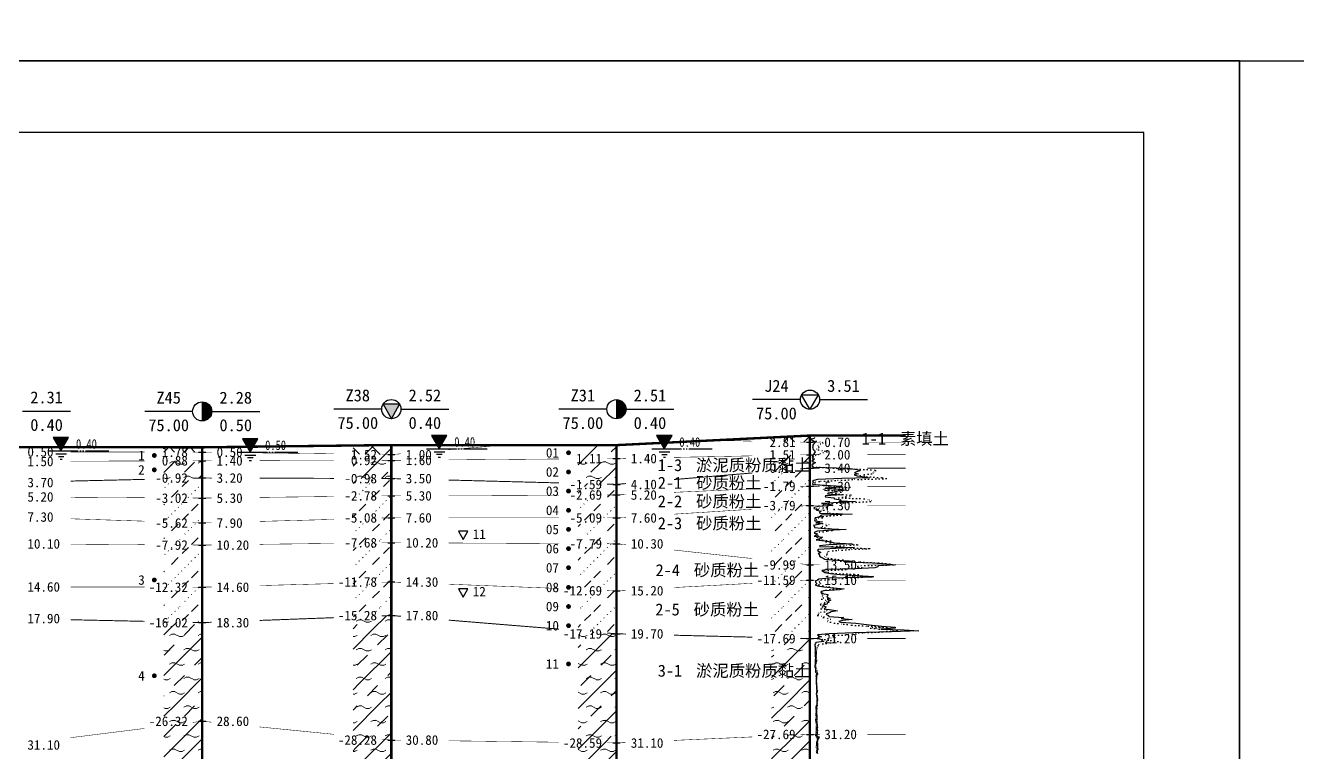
# Model space of a CAD drawing. Extents: x -37 to 3540, y -1485 to 297.
# Drawn here: x 455.7 to 721.3, y -1332.5 to -1180.6 of the extents above; entities that cross this region are included whole.
import ezdxf
from ezdxf.enums import TextEntityAlignment as Align

# ---------------------------------------------------------------- set-up
doc = ezdxf.new("R2010")
doc.units = 0
doc.linetypes.add('DOT', pattern=[6.35, 0, -6.35])
doc.layers.get('0').update_dxf_attribs({"linetype": 'CONTINUOUS'})
for name, color, linetype in [('CURVE', 200, 'CONTINUOUS'), ('FRAME', 7, 'CONTINUOUS'), ('HOLE', 41, 'CONTINUOUS'), ('SAMPLE', 1, 'CONTINUOUS'), ('STRATUM', 241, 'CONTINUOUS')]:
    doc.layers.add(name, color=color, linetype=linetype)
doc.layers.add('HATCH', color=7, linetype='CONTINUOUS', lineweight=13)
doc.styles.add('ST', font='')
doc.styles.get('ST').set_extended_font_data('SimSun')
pattern_1 = [(45, (112.367, -1485), (-2.12132, 2.12132), [10, 0]), (135, (112.367, -1485), (-2.12132, -2.12132), [10, 0])]
pattern_2 = [(45, (112.367, -1485), (-4.24264, 4.24264), [10, 0]), (45, (113.428, -1488.182), (-2.12132, 6.36396), [3, -3]), (26.565, (113.4412, -1485.2536), (5.999823, 5.999812), [0.567, -12.849]), (0, (112.874, -1485.2536), (0, 6), [0.567, -5.433]), (26.565, (110.7857, -1485), (5.999823, 5.999812), [0.567, -12.849]), (0, (111.293, -1484.7464), (0, 6), [0.567, -5.433]), (153.435, (112.8742, -1485.2536), (-5.999818, -5e-06), [1.134, -12.2826]), (26.565, (116.4412, -1482.2536), (5.999823, 5.999812), [0.567, -12.849]), (0, (115.874, -1482.2536), (0, 6), [0.567, -5.433]), (26.565, (113.7857, -1482), (5.999823, 5.999812), [0.567, -12.849]), (0, (114.293, -1481.7464), (0, 6), [0.567, -5.433]), (153.435, (115.8742, -1482.2536), (-5.999818, -5e-06), [1.134, -12.2826])]
pattern_3 = [(45, (112.367, -1485), (-7e-07, 6.999982), [1.97196, -7.927535]), (45, (115.18, -1482.171), (-7e-07, 6.999982), [1.99367, -7.90583]), (45, (117.4345, -1479.918), (-7e-07, 6.999982), [1.81361, -8.08588]), (26.56505, (112.367, -1481.5), (7, 7), [0.0965, -15.55598]), (36.8699, (113.067, -1480.8), (7, 7), [0.19775, -34.80225]), (315, (115.867, -1478.024), (6.999982, 1e-06), [0.03305, -9.86644]), (26.56505, (115.867, -1485), (7, 7), [0.14475, -15.50773]), (26.56505, (116.567, -1484.3), (7, 7), [0.10528, -15.5472]), (90, (116.917, -1483.95), (-7, -5e-07), [0.02877, -6.97123]), (26.56505, (117.267, -1483.6), (7, 7), [0.09101, -31.21394]), (36.8699, (117.967, -1482.9), (7, 7), [0.11069, -34.88931]), (45, (118.667, -1482.2), (-2e-07, 6.999982), [0.10911, -9.79038]), (315, (119.281, -1481.452), (6.999982, 1e-06), [0.03305, -9.86644]), (36.8699, (113.767, -1480.1), (7, 7), [0.10224, -34.89776]), (53.1301, (114.467, -1479.4), (13.9999998, 21), [0.13438, -34.86562]), (53.1301, (115.167, -1478.7), (13.9999998, 21), [0.12625, -34.87375])]
pattern_4 = [(45, (112.367, -1485), (-2.12132, 2.12132), [10, 0]), (26.565, (113.4412, -1485.2536), (5.999823, 5.999812), [0.567, -12.849]), (0, (112.874, -1485.2536), (0, 6), [0.567, -5.433]), (26.565, (110.7857, -1485), (5.999823, 5.999812), [0.567, -12.849]), (0, (111.293, -1484.7464), (0, 6), [0.567, -5.433]), (153.435, (112.8742, -1485.2536), (-5.999818, -5e-06), [1.134, -12.2826]), (26.565, (116.4412, -1482.2536), (5.999823, 5.999812), [0.567, -12.849]), (0, (115.874, -1482.2536), (0, 6), [0.567, -5.433]), (26.565, (113.7857, -1482), (5.999823, 5.999812), [0.567, -12.849]), (0, (114.293, -1481.7464), (0, 6), [0.567, -5.433]), (153.435, (115.8742, -1482.2536), (-5.999818, -5e-06), [1.134, -12.2826])]
pattern_5 = [(45, (112.367, -1485), (-4.24264, 4.24264), [10, 0]), (45, (113.428, -1488.182), (-2.12132, 6.36396), [3, -3])]

# ---------------------------------------------------------------- blocks, each defined once
blk = doc.blocks.new('H_sam_hole')
blk.add_line((0, 2), (0, -2))
at = {"const_width": 2}
blk.add_lwpolyline([(0, -1, 0.414214), (1, 0, 0.414214), (0, 1, 1)], format="xyb", dxfattribs=at)
blk.add_circle((0, 0), 2)
blk = doc.blocks.new('H_spt_hole')
blk.add_hatch(color=256).paths.add_polyline_path([(1.73, 1), (-1.73, 1), (0, -2)])
blk.add_lwpolyline([(0, -2), (1.73, 1), (-1.73, 1)], close=True)
blk.add_circle((0, 0), 2)
blk = doc.blocks.new('H_cpt_hole')
for p, q in [((-1.73, 1), (1.73, 1)), ((0, -2), (-1.73, 1)), ((1.73, 1), (0, -2))]:
    blk.add_line(p, q)
blk.add_circle((0, 0), 2)
blk = doc.blocks.new('SampleSoilUndisturbed')
at = {"const_width": 0.5}
blk.add_lwpolyline([(-0.25, 0, 1), (0.25, 0, 1)], format="xyb", close=True, dxfattribs=at)
blk = doc.blocks.new('TrigonHollow')
blk.add_lwpolyline([(0, -1.15), (1, 0.58), (-1, 0.58)], close=True)
blk = doc.blocks.new('Gwl')
blk.add_lwpolyline([(0, 0, 0, 3.22, 0), (0, 2.79, 3.22, 3.22, 0)], format="xyseb")
blk.add_lwpolyline([(0, 0), (1.61, 2.79), (-1.61, 2.79)], close=True)
for points in [[(-2.63, 0), (3.61, 0)], [(3.93, 0), (4.21, 0)], [(4.53, 0), (4.8, 0)], [(5.09, 0), (9.99, 0)], [(-1.09, -0.61), (1.16, -0.61)], [(-0.54, -1.14), (0.61, -1.14)], [(-0.19, -1.74), (0.26, -1.74)]]:
    blk.add_lwpolyline(points)
at = {"style": 'ST', "width": 0.8}
blk.add_attdef('*GWL', (3.14, 0.45), '', height=2, dxfattribs=at)

msp = doc.modelspace()

# ---------------------------------------------------------------- hatches: boundary and pattern name
at = {"layer": 'HATCH'}
h = msp.add_hatch(dxfattribs=at)
h.set_pattern_fill('STT', color=50, style=0)
h.set_pattern_definition(pattern_1)
h.paths.add_polyline_path([(619.48, -1266.27), (611.48, -1266.67), (611.48, -1267.51), (619.48, -1267.67)])
h.paths.add_polyline_path([(611.8, -1269.25), (618.38, -1269.25), (618.38, -1265.6), (611.8, -1265.6)], flags=9)
h.paths.add_polyline_path([(610.27, -1269.16), (616.97, -1269.16), (616.97, -1266.23), (610.27, -1266.23)], flags=9)
h = msp.add_hatch(dxfattribs=at)
h.set_pattern_fill('STT', color=50, style=0)
h.set_pattern_definition(pattern_1)
h.paths.add_polyline_path([(492.61, -1268.73), (484.61, -1268.72), (484.61, -1269.72), (492.61, -1269.73)])
h.paths.add_polyline_path([(483.4, -1271.22), (490.1, -1271.22), (490.1, -1268.29), (483.4, -1268.29)], flags=9)
h = msp.add_hatch(dxfattribs=at)
h.set_pattern_fill('STT', color=50, style=0)
h.set_pattern_definition(pattern_1)
h.paths.add_polyline_path([(532.09, -1268.25), (524.09, -1268.35), (524.09, -1270.14), (532.09, -1270.25)])
h.paths.add_polyline_path([(522.88, -1271.74), (529.57, -1271.74), (529.57, -1268.82), (522.88, -1268.82)], flags=9)
h = msp.add_hatch(dxfattribs=at)
h.set_pattern_fill('FZNT', color=32, style=0)
h.set_pattern_definition(pattern_5)
h.paths.add_polyline_path([(532.09, -1270.25), (524.09, -1270.14), (524.09, -1271.47), (532.09, -1271.45)])
h.paths.add_polyline_path([(522.88, -1272.94), (529.58, -1272.94), (529.58, -1270.01), (522.88, -1270.01)], flags=9)
h.paths.add_polyline_path([(522.88, -1271.74), (529.57, -1271.74), (529.57, -1268.82), (522.88, -1268.82)], flags=9)
h = msp.add_hatch(dxfattribs=at)
h.set_pattern_fill('FZNT', color=32, style=0)
h.set_pattern_definition(pattern_5)
h.paths.add_polyline_path([(579.08, -1268.27), (571.08, -1268.26), (571.08, -1271.13), (579.08, -1271.07)])
h.paths.add_polyline_path([(569.87, -1272.55), (576.57, -1272.55), (576.57, -1269.64), (569.87, -1269.64)], flags=9)
h = msp.add_hatch(dxfattribs=at)
h.set_pattern_fill('YNFNT', color=251, style=0)
h.set_pattern_definition(pattern_2)
h.paths.add_polyline_path([(619.48, -1270.27), (611.48, -1270.43), (611.48, -1273.74), (619.48, -1273.07)])
h.paths.add_polyline_path([(610.27, -1274.56), (616.97, -1274.56), (616.97, -1271.63), (610.27, -1271.63)], flags=9)
h.paths.add_polyline_path([(610.28, -1271.76), (616.97, -1271.76), (616.97, -1268.84), (610.28, -1268.84)], flags=9)
h = msp.add_hatch(dxfattribs=at)
h.set_pattern_fill('YNFNT', color=251, style=0)
h.set_pattern_definition(pattern_2)
h.paths.add_polyline_path([(492.61, -1271.53), (484.61, -1271.56), (484.61, -1275.32), (492.61, -1275.13)])
h.paths.add_polyline_path([(481.97, -1276.62), (490.1, -1276.62), (490.1, -1273.69), (481.97, -1273.69)], flags=9)
h.paths.add_polyline_path([(483.4, -1273.02), (490.1, -1273.02), (490.1, -1270.09), (483.4, -1270.09)], flags=9)
h = msp.add_hatch(dxfattribs=at)
h.set_pattern_fill('YNFNT', color=251, style=0)
h.set_pattern_definition(pattern_2)
h.paths.add_polyline_path([(532.09, -1271.45), (524.09, -1271.47), (524.09, -1275.23), (532.09, -1275.25)])
h.paths.add_polyline_path([(521.45, -1276.74), (529.58, -1276.74), (529.58, -1273.81), (521.45, -1273.81)], flags=9)
h.paths.add_polyline_path([(522.88, -1272.94), (529.58, -1272.94), (529.58, -1270.01), (522.88, -1270.01)], flags=9)
h = msp.add_hatch(dxfattribs=at)
h.set_pattern_fill('YNFNT', color=251, style=0)
h.set_pattern_definition(pattern_2)
h.paths.add_polyline_path([(579.08, -1271.07), (571.08, -1271.13), (571.08, -1276.26), (579.08, -1276.47)])
h.paths.add_polyline_path([(568.44, -1277.95), (576.57, -1277.95), (576.57, -1275.02), (568.44, -1275.02)], flags=9)
h.paths.add_polyline_path([(569.87, -1272.55), (576.57, -1272.55), (576.57, -1269.64), (569.87, -1269.64)], flags=9)
h = msp.add_hatch(dxfattribs=at)
h.set_pattern_fill('SZFT', color=52, style=0)
h.set_pattern_definition(pattern_3)
h.paths.add_polyline_path([(619.48, -1273.07), (611.48, -1273.74), (611.48, -1277.23), (619.48, -1276.87)])
h.paths.add_polyline_path([(608.84, -1278.36), (616.97, -1278.36), (616.97, -1275.43), (608.84, -1275.43)], flags=9)
h.paths.add_polyline_path([(610.27, -1274.56), (616.97, -1274.56), (616.97, -1271.63), (610.27, -1271.63)], flags=9)
h = msp.add_hatch(dxfattribs=at)
h.set_pattern_fill('SZFT', color=52, style=0)
h.set_pattern_definition(pattern_3)
h.paths.add_polyline_path([(492.61, -1275.13), (484.61, -1275.32), (484.61, -1279.28), (492.61, -1279.33)])
h.paths.add_polyline_path([(481.97, -1280.82), (490.1, -1280.82), (490.1, -1277.89), (481.97, -1277.89)], flags=9)
h.paths.add_polyline_path([(481.97, -1276.62), (490.1, -1276.62), (490.1, -1273.69), (481.97, -1273.69)], flags=9)
h = msp.add_hatch(dxfattribs=at)
h.set_pattern_fill('SZFT', color=52, style=0)
h.set_pattern_definition(pattern_3)
h.paths.add_polyline_path([(532.09, -1275.25), (524.09, -1275.23), (524.09, -1278.95), (532.09, -1278.85)])
h.paths.add_polyline_path([(521.45, -1280.34), (529.58, -1280.34), (529.58, -1277.41), (521.45, -1277.41)], flags=9)
h.paths.add_polyline_path([(521.45, -1276.74), (529.58, -1276.74), (529.58, -1273.81), (521.45, -1273.81)], flags=9)
h = msp.add_hatch(dxfattribs=at)
h.set_pattern_fill('SZFT', color=52, style=0)
h.set_pattern_definition(pattern_3)
h.paths.add_polyline_path([(579.08, -1276.47), (571.08, -1276.26), (571.08, -1278.7), (579.08, -1278.67)])
h.paths.add_polyline_path([(568.44, -1280.15), (576.57, -1280.15), (576.57, -1277.22), (568.44, -1277.22)], flags=9)
h.paths.add_polyline_path([(568.44, -1277.95), (576.57, -1277.95), (576.57, -1275.02), (568.44, -1275.02)], flags=9)
h = msp.add_hatch(dxfattribs=at)
h.set_pattern_fill('SZFT', color=52, style=0)
h.set_pattern_definition(pattern_3)
h.paths.add_polyline_path([(579.08, -1278.67), (571.08, -1278.7), (571.08, -1283.46), (579.08, -1283.47)])
h.paths.add_polyline_path([(568.44, -1284.95), (576.57, -1284.95), (576.57, -1282.02), (568.44, -1282.02)], flags=9)
h.paths.add_polyline_path([(568.44, -1280.15), (576.57, -1280.15), (576.57, -1277.22), (568.44, -1277.22)], flags=9)
h = msp.add_hatch(dxfattribs=at)
h.set_pattern_fill('SZFT', color=52, style=0)
h.set_pattern_definition(pattern_3)
h.paths.add_polyline_path([(619.48, -1276.87), (611.48, -1277.23), (611.48, -1281.38), (619.48, -1280.87)])
h.paths.add_polyline_path([(608.84, -1282.36), (616.97, -1282.36), (616.97, -1279.43), (608.84, -1279.43)], flags=9)
h.paths.add_polyline_path([(608.84, -1278.36), (616.97, -1278.36), (616.97, -1275.43), (608.84, -1275.43)], flags=9)
h = msp.add_hatch(dxfattribs=at)
h.set_pattern_fill('SZFT', color=52, style=0)
h.set_pattern_definition(pattern_3)
h.paths.add_polyline_path([(492.61, -1279.33), (484.61, -1279.28), (484.61, -1284.27), (492.61, -1284.53)])
h.paths.add_polyline_path([(481.97, -1286.02), (490.1, -1286.02), (490.1, -1283.09), (481.97, -1283.09)], flags=9)
h.paths.add_polyline_path([(481.97, -1280.82), (490.1, -1280.82), (490.1, -1277.89), (481.97, -1277.89)], flags=9)
h = msp.add_hatch(dxfattribs=at)
h.set_pattern_fill('SZFT', color=52, style=0)
h.set_pattern_definition(pattern_3)
h.paths.add_polyline_path([(532.09, -1278.85), (524.09, -1278.95), (524.09, -1283.67), (532.09, -1283.45)])
h.paths.add_polyline_path([(521.45, -1284.94), (529.58, -1284.94), (529.58, -1282.01), (521.45, -1282.01)], flags=9)
h.paths.add_polyline_path([(521.45, -1280.34), (529.58, -1280.34), (529.58, -1277.41), (521.45, -1277.41)], flags=9)
h = msp.add_hatch(dxfattribs=at)
h.set_pattern_fill('SZFT', color=52, style=0)
h.set_pattern_definition(pattern_3)
h.paths.add_polyline_path([(619.48, -1280.87), (611.48, -1281.38), (611.48, -1292.4), (619.48, -1293.27)])
h.paths.add_polyline_path([(608.84, -1294.76), (616.97, -1294.76), (616.97, -1291.83), (608.84, -1291.83)], flags=9)
h.paths.add_polyline_path([(608.84, -1282.36), (616.97, -1282.36), (616.97, -1279.43), (608.84, -1279.43)], flags=9)
h = msp.add_hatch(dxfattribs=at)
h.set_pattern_fill('SZFT', color=52, style=0)
h.set_pattern_definition(pattern_3)
h.paths.add_polyline_path([(532.09, -1283.45), (524.09, -1283.67), (524.09, -1288.75), (532.09, -1288.65)])
h.paths.add_polyline_path([(521.45, -1290.14), (529.58, -1290.14), (529.58, -1287.21), (521.45, -1287.21)], flags=9)
h.paths.add_polyline_path([(521.45, -1284.94), (529.58, -1284.94), (529.58, -1282.01), (521.45, -1282.01)], flags=9)
h = msp.add_hatch(dxfattribs=at)
h.set_pattern_fill('SZFT', color=52, style=0)
h.set_pattern_definition(pattern_3)
h.paths.add_polyline_path([(579.08, -1283.47), (578.33, -1283.47), (571.08, -1283.46), (571.08, -1288.83), (579.08, -1288.87)])
h.paths.add_polyline_path([(568.44, -1290.35), (576.57, -1290.35), (576.57, -1287.42), (568.44, -1287.42)], flags=9)
h.paths.add_polyline_path([(568.44, -1284.95), (576.57, -1284.95), (576.57, -1282.02), (568.44, -1282.02)], flags=9)
h = msp.add_hatch(dxfattribs=at)
h.set_pattern_fill('SZFT', color=52, style=0)
h.set_pattern_definition(pattern_3)
h.paths.add_polyline_path([(492.61, -1284.53), (484.61, -1284.27), (484.61, -1289.08), (492.61, -1289.13)])
h.paths.add_polyline_path([(481.97, -1290.62), (490.1, -1290.62), (490.1, -1287.69), (481.97, -1287.69)], flags=9)
h.paths.add_polyline_path([(481.97, -1286.02), (490.1, -1286.02), (490.1, -1283.09), (481.97, -1283.09)], flags=9)
h = msp.add_hatch(dxfattribs=at)
h.set_pattern_fill('SZFT', color=52, style=0)
h.set_pattern_definition(pattern_3)
h.paths.add_polyline_path([(492.61, -1289.13), (484.61, -1289.08), (484.61, -1297.92), (492.61, -1297.93)])
h.paths.add_polyline_path([(480.54, -1299.42), (490.1, -1299.42), (490.1, -1296.49), (480.54, -1296.49)], flags=9)
h.paths.add_polyline_path([(481.97, -1290.62), (490.1, -1290.62), (490.1, -1287.69), (481.97, -1287.69)], flags=9)
h = msp.add_hatch(dxfattribs=at)
h.set_pattern_fill('SZFT', color=52, style=0)
h.set_pattern_definition(pattern_3)
h.paths.add_polyline_path([(532.09, -1288.65), (524.09, -1288.75), (524.09, -1297.07), (532.09, -1296.85)])
h.paths.add_polyline_path([(520.02, -1298.34), (529.58, -1298.34), (529.58, -1295.41), (520.02, -1295.41)], flags=9)
h.paths.add_polyline_path([(521.45, -1290.14), (529.58, -1290.14), (529.58, -1287.21), (521.45, -1287.21)], flags=9)
h = msp.add_hatch(dxfattribs=at)
h.set_pattern_fill('SZFT', color=52, style=0)
h.set_pattern_definition(pattern_3)
h.paths.add_polyline_path([(579.08, -1288.87), (571.08, -1288.83), (571.08, -1298.36), (579.08, -1298.67)])
h.paths.add_polyline_path([(567.01, -1300.15), (576.57, -1300.15), (576.57, -1297.22), (567.01, -1297.22)], flags=9)
h.paths.add_polyline_path([(568.44, -1290.35), (576.57, -1290.35), (576.57, -1287.42), (568.44, -1287.42)], flags=9)
h = msp.add_hatch(dxfattribs=at)
h.set_pattern_fill('SZFT', color=52, style=0)
h.set_pattern_definition(pattern_3)
h.paths.add_polyline_path([(619.48, -1293.27), (611.48, -1292.4), (611.48, -1296.9), (619.48, -1296.47)])
h.paths.add_polyline_path([(607.41, -1297.96), (616.97, -1297.96), (616.97, -1295.03), (607.41, -1295.03)], flags=9)
h.paths.add_polyline_path([(608.84, -1294.76), (616.97, -1294.76), (616.97, -1291.83), (608.84, -1291.83)], flags=9)
h = msp.add_hatch(dxfattribs=at)
h.set_pattern_fill('SZFT', color=52, style=0)
h.set_pattern_definition(pattern_3)
h.paths.add_polyline_path([(532.09, -1296.85), (524.09, -1297.07), (524.09, -1304.15), (532.09, -1303.85)])
h.paths.add_polyline_path([(520.02, -1305.34), (529.58, -1305.34), (529.58, -1302.41), (520.02, -1302.41)], flags=9)
h.paths.add_polyline_path([(520.02, -1298.34), (529.58, -1298.34), (529.58, -1295.41), (520.02, -1295.41)], flags=9)
h = msp.add_hatch(dxfattribs=at)
h.set_pattern_fill('SZFT', color=52, style=0)
h.set_pattern_definition(pattern_3)
h.paths.add_polyline_path([(619.48, -1296.47), (611.48, -1296.9), (611.48, -1308.47), (619.48, -1308.67)])
h.paths.add_polyline_path([(607.41, -1310.16), (616.97, -1310.16), (616.97, -1307.23), (607.41, -1307.23)], flags=9)
h.paths.add_polyline_path([(607.41, -1297.96), (616.97, -1297.96), (616.97, -1295.03), (607.41, -1295.03)], flags=9)
h = msp.add_hatch(dxfattribs=at)
h.set_pattern_fill('SZFT', color=52, style=0)
h.set_pattern_definition(pattern_3)
h.paths.add_polyline_path([(492.61, -1297.93), (484.61, -1297.92), (484.61, -1305.16), (492.61, -1305.33)])
h.paths.add_polyline_path([(480.54, -1306.82), (490.1, -1306.82), (490.1, -1303.89), (480.54, -1303.89)], flags=9)
h.paths.add_polyline_path([(480.54, -1299.42), (490.1, -1299.42), (490.1, -1296.49), (480.54, -1296.49)], flags=9)
h = msp.add_hatch(dxfattribs=at)
h.set_pattern_fill('SZFT', color=52, style=0)
h.set_pattern_definition(pattern_3)
h.paths.add_polyline_path([(579.08, -1298.67), (571.08, -1298.36), (571.08, -1307.02), (579.08, -1307.67)])
h.paths.add_polyline_path([(567.01, -1309.15), (576.57, -1309.15), (576.57, -1306.22), (567.01, -1306.22)], flags=9)
h.paths.add_polyline_path([(567.01, -1300.15), (576.57, -1300.15), (576.57, -1297.22), (567.01, -1297.22)], flags=9)
h = msp.add_hatch(dxfattribs=at)
h.set_pattern_fill('YNFNT', color=251, style=0)
h.set_pattern_definition(pattern_2)
h.paths.add_polyline_path([(492.61, -1305.33), (484.61, -1305.16), (484.61, -1326.93), (492.61, -1325.93)])
h.paths.add_polyline_path([(480.54, -1327.42), (490.1, -1327.42), (490.1, -1324.49), (480.54, -1324.49)], flags=9)
h.paths.add_polyline_path([(480.54, -1306.82), (490.1, -1306.82), (490.1, -1303.89), (480.54, -1303.89)], flags=9)
h = msp.add_hatch(dxfattribs=at)
h.set_pattern_fill('YNFNT', color=251, style=0)
h.set_pattern_definition(pattern_2)
h.paths.add_polyline_path([(532.09, -1303.85), (524.09, -1304.15), (524.09, -1329.06), (532.09, -1329.85)])
h.paths.add_polyline_path([(520.02, -1331.34), (529.58, -1331.34), (529.58, -1328.41), (520.02, -1328.41)], flags=9)
h.paths.add_polyline_path([(520.02, -1305.34), (529.58, -1305.34), (529.58, -1302.41), (520.02, -1302.41)], flags=9)
h = msp.add_hatch(dxfattribs=at)
h.set_pattern_fill('YNFNT', color=251, style=0)
h.set_pattern_definition(pattern_2)
h.paths.add_polyline_path([(579.08, -1307.67), (571.08, -1307.02), (571.08, -1330.36), (579.08, -1330.47)])
h.paths.add_polyline_path([(567.01, -1331.95), (576.57, -1331.95), (576.57, -1329.02), (567.01, -1329.02)], flags=9)
h.paths.add_polyline_path([(567.01, -1309.15), (576.57, -1309.15), (576.57, -1306.22), (567.01, -1306.22)], flags=9)
h = msp.add_hatch(dxfattribs=at)
h.set_pattern_fill('YNFNT', color=251, style=0)
h.set_pattern_definition(pattern_2)
h.paths.add_polyline_path([(619.48, -1308.67), (611.48, -1308.47), (611.48, -1329.03), (619.48, -1328.67)])
h.paths.add_polyline_path([(607.41, -1330.16), (616.97, -1330.16), (616.97, -1327.23), (607.41, -1327.23)], flags=9)
h.paths.add_polyline_path([(607.41, -1310.16), (616.97, -1310.16), (616.97, -1307.23), (607.41, -1307.23)], flags=9)
h = msp.add_hatch(dxfattribs=at)
h.set_pattern_fill('YNNT', color=251, style=0)
h.set_pattern_definition(pattern_4)
h.paths.add_polyline_path([(492.61, -1325.93), (484.61, -1326.93), (484.61, -1343.43), (492.61, -1343.73)])
h.paths.add_polyline_path([(480.54, -1345.22), (490.1, -1345.22), (490.1, -1342.29), (480.54, -1342.29)], flags=9)
h.paths.add_polyline_path([(480.54, -1327.42), (490.1, -1327.42), (490.1, -1324.49), (480.54, -1324.49)], flags=9)
h = msp.add_hatch(dxfattribs=at)
h.set_pattern_fill('YNNT', color=251, style=0)
h.set_pattern_definition(pattern_4)
h.paths.add_polyline_path([(619.48, -1328.67), (611.48, -1329.03), (611.48, -1341.15), (619.48, -1341.07)])
h.paths.add_polyline_path([(607.41, -1342.56), (616.97, -1342.56), (616.97, -1339.63), (607.41, -1339.63)], flags=9)
h.paths.add_polyline_path([(607.41, -1330.16), (616.97, -1330.16), (616.97, -1327.23), (607.41, -1327.23)], flags=9)
h = msp.add_hatch(dxfattribs=at)
h.set_pattern_fill('YNNT', color=251, style=0)
h.set_pattern_definition(pattern_4)
h.paths.add_polyline_path([(532.09, -1329.85), (524.09, -1329.06), (524.09, -1343.67), (532.09, -1343.65)])
h.paths.add_polyline_path([(520.02, -1345.14), (529.58, -1345.14), (529.58, -1342.21), (520.02, -1342.21)], flags=9)
h.paths.add_polyline_path([(520.02, -1331.34), (529.58, -1331.34), (529.58, -1328.41), (520.02, -1328.41)], flags=9)
h = msp.add_hatch(dxfattribs=at)
h.set_pattern_fill('YNNT', color=251, style=0)
h.set_pattern_definition(pattern_4)
h.paths.add_polyline_path([(579.08, -1330.47), (571.08, -1330.36), (571.08, -1341.84), (579.08, -1341.47)])
h.paths.add_polyline_path([(567.01, -1342.95), (576.57, -1342.95), (576.57, -1340.02), (567.01, -1340.02)], flags=9)
h.paths.add_polyline_path([(567.01, -1331.95), (576.57, -1331.95), (576.57, -1329.02), (567.01, -1329.02)], flags=9)

# ---------------------------------------------------------------- linework, layer by layer
at = {"layer": 'CURVE', "color": 100, "linetype": 'DOT', "ltscale": 0.1}
msp.add_lwpolyline([(619.48, -1266.67), (619.85, -1266.87), (619.71, -1267.07), (620.06, -1267.27), (620.8, -1267.47), (622.04, -1267.67), (622.22, -1267.87), (621.74, -1268.07), (621.13, -1268.27), (621.23, -1268.47), (621.37, -1268.67), (621.28, -1268.87), (620.83, -1269.07), (621.27, -1269.27), (622.46, -1269.47), (623.03, -1269.67), (622.25, -1269.87), (621.66, -1270.07), (621.26, -1270.27), (620.68, -1270.47), (620.31, -1270.67), (620.15, -1270.87), (620.37, -1271.07), (620.38, -1271.27), (620.13, -1271.47), (620.12, -1271.67), (620.34, -1271.87), (620.25, -1272.07), (620.22, -1272.27), (619.94, -1272.47), (620.04, -1272.67), (621.45, -1272.87), (624.38, -1273.07), (629.24, -1273.27), (633.14, -1273.47), (633.24, -1273.67), (632.82, -1273.87), (632.71, -1274.07), (632.34, -1274.27), (630.77, -1274.47), (629.99, -1274.67), (631.36, -1274.87), (634.62, -1275.07), (635.41, -1275.27), (628.28, -1275.47), (624.73, -1275.67), (621.43, -1275.87), (620.43, -1276.07), (620.48, -1276.27), (620.6, -1276.47), (622.39, -1276.67), (625.39, -1276.87), (627.83, -1277.07), (624.74, -1277.27), (622.21, -1277.47), (622.68, -1277.67), (626.26, -1277.87), (625.91, -1278.07), (624.86, -1278.27), (624.14, -1278.47), (628.18, -1278.67), (627.8, -1278.87), (626.98, -1279.07), (625.51, -1279.27), (630.83, -1279.47), (631.91, -1279.67), (632.43, -1279.87), (632.05, -1280.07), (627.29, -1280.27), (624.15, -1280.47), (622.29, -1280.67), (622.26, -1280.87), (623.09, -1281.07), (622.96, -1281.27), (620.83, -1281.47), (621.21, -1281.67), (622.41, -1281.87), (623.31, -1282.07), (623.14, -1282.27), (623.62, -1282.47), (626.3, -1282.67), (625.92, -1282.87), (622.98, -1283.07), (621.27, -1283.27), (622.01, -1283.47), (620.83, -1283.67), (620.76, -1283.87), (620.85, -1284.07), (621.01, -1284.27), (621.3, -1284.47), (622.07, -1284.67), (623.51, -1284.87), (622.91, -1285.07), (622.11, -1285.27), (621.88, -1285.47), (623.39, -1285.67), (624.6, -1285.87), (624.07, -1286.07), (622.97, -1286.27), (621.49, -1286.47), (620.95, -1286.67), (620.92, -1286.87), (621.16, -1287.07), (621.23, -1287.27), (620.97, -1287.47), (621.79, -1287.67), (621.98, -1287.87), (621.47, -1288.07), (623.75, -1288.27), (622.86, -1288.47), (623.74, -1288.67), (627.64, -1288.87), (629.39, -1289.07), (626.53, -1289.27), (624.13, -1289.47), (625.72, -1289.67), (631.94, -1289.87), (627.7, -1290.07), (624.96, -1290.27), (623.23, -1290.47), (623.22, -1290.67), (622.98, -1290.87), (623.01, -1291.07), (622.98, -1291.27), (622.54, -1291.47), (622.79, -1291.67), (623.27, -1291.87), (624.73, -1292.07), (626.46, -1292.27), (625.91, -1292.47), (629.97, -1292.67), (633.81, -1292.87), (636.27, -1293.07), (636.84, -1293.27), (629.51, -1293.47), (629.45, -1293.67), (630.42, -1293.87), (626.9, -1294.07), (626.93, -1294.27), (622.44, -1294.47), (622.76, -1294.67), (623.28, -1294.87), (624.23, -1295.07), (629.57, -1295.27), (627.91, -1295.47), (631.17, -1295.67), (630.3, -1295.87), (627.04, -1296.07), (624.89, -1296.27), (621.77, -1296.47), (621.42, -1296.67), (621.43, -1296.87), (621.73, -1297.07), (621.62, -1297.27), (621.35, -1297.47), (622.18, -1297.67), (623.48, -1297.87), (624.4, -1298.07), (625.09, -1298.27), (622.87, -1298.47), (622.4, -1298.67), (621.96, -1298.87), (621.95, -1299.07), (622.28, -1299.27), (621.97, -1299.47), (622.1, -1299.67), (622.04, -1299.87), (622.24, -1300.07), (622.37, -1300.27), (621.93, -1300.47), (622.72, -1300.67), (623, -1300.87), (622.57, -1301.07), (622.53, -1301.27), (621.63, -1301.47), (621.7, -1301.67), (622.06, -1301.87), (622.09, -1302.07), (622.04, -1302.27), (621.81, -1302.47), (623.07, -1302.67), (623.01, -1302.87), (622.52, -1303.07), (621.38, -1303.27), (621.17, -1303.47), (621.19, -1303.67), (621.16, -1303.87), (622.37, -1304.07), (622.34, -1304.27), (623.2, -1304.47), (623.81, -1304.67), (623.23, -1304.87), (623.11, -1305.07), (623.78, -1305.27), (624.57, -1305.47), (626.53, -1305.67), (628.23, -1305.87), (631.63, -1306.07), (635.52, -1306.27), (632.19, -1306.47), (634.03, -1306.67), (636.71, -1306.87), (637.7, -1307.07), (634.58, -1307.27), (630.46, -1307.47), (629.09, -1307.67), (626.91, -1307.87), (624.29, -1308.07), (624.29, -1308.27), (624.66, -1308.47), (623.24, -1308.67), (622.58, -1308.87), (623.86, -1309.07), (625.33, -1309.27), (624.48, -1309.47), (622.87, -1309.67), (621.31, -1309.87), (621.15, -1310.07), (621.17, -1310.27), (621.02, -1310.47), (620.93, -1310.67), (620.86, -1310.87), (620.77, -1311.07), (620.8, -1311.27), (620.79, -1311.47), (620.79, -1311.67), (620.78, -1311.87), (620.73, -1312.07), (620.75, -1312.27), (620.79, -1312.47), (620.81, -1312.67), (620.94, -1312.87), (620.79, -1313.07), (620.84, -1313.27), (620.8, -1313.47), (620.73, -1313.67), (620.69, -1313.87), (620.67, -1314.07), (620.67, -1314.27), (620.67, -1314.47), (620.67, -1314.67), (620.68, -1314.87), (620.72, -1315.07), (620.9, -1315.27), (620.95, -1315.47), (620.97, -1315.67), (621.1, -1315.87), (621.06, -1316.07), (620.94, -1316.27), (620.88, -1316.47), (620.85, -1316.67), (620.87, -1316.87), (620.89, -1317.07), (620.87, -1317.27), (620.79, -1317.47), (620.8, -1317.67), (620.75, -1317.87), (620.77, -1318.07), (620.78, -1318.27), (620.87, -1318.47), (620.89, -1318.67), (620.89, -1318.87), (620.89, -1319.07), (620.95, -1319.27), (621.04, -1319.47), (620.99, -1319.67), (620.93, -1319.87), (620.91, -1320.07), (620.88, -1320.27), (621.03, -1320.47), (620.97, -1320.67), (621, -1320.87), (620.92, -1321.07), (620.96, -1321.27), (621.06, -1321.47), (620.99, -1321.67), (620.97, -1321.87), (620.98, -1322.07), (620.92, -1322.27), (620.85, -1322.47), (620.77, -1322.67), (620.73, -1322.87), (620.73, -1323.07), (620.71, -1323.27), (620.72, -1323.47), (620.73, -1323.67), (620.69, -1323.87), (620.68, -1324.07), (620.69, -1324.27), (620.73, -1324.47), (620.73, -1324.67), (620.75, -1324.87), (620.73, -1325.07), (620.71, -1325.27), (620.66, -1325.47), (620.65, -1325.67), (620.68, -1325.87), (620.7, -1326.07), (620.7, -1326.27), (620.85, -1326.47), (620.81, -1326.67), (620.77, -1326.87), (620.78, -1327.07), (620.75, -1327.27), (620.79, -1327.47), (620.78, -1327.67), (620.73, -1327.87), (620.76, -1328.07), (620.71, -1328.27), (620.69, -1328.47), (620.69, -1328.67), (620.64, -1328.87), (620.71, -1329.07), (620.84, -1329.27), (621.27, -1329.47), (621.26, -1329.67), (621, -1329.87), (620.87, -1330.07), (620.87, -1330.27), (620.88, -1330.47), (620.85, -1330.67), (620.87, -1330.87), (620.81, -1331.07), (620.72, -1331.27), (620.86, -1331.47), (620.86, -1331.67), (620.89, -1331.87), (620.88, -1332.07), (620.8, -1332.27), (620.85, -1332.47), (620.79, -1332.67)], dxfattribs=at)
at = {"layer": 'CURVE', "color": 30, "linetype": 'Continuous'}
msp.add_lwpolyline([(620.48, -1266.67), (620.26, -1266.87), (619.66, -1267.07), (620.07, -1267.27), (620.26, -1267.47), (620.65, -1267.67), (620.42, -1267.87), (620.23, -1268.07), (620.07, -1268.27), (620.1, -1268.47), (620.09, -1268.67), (620.02, -1268.87), (620.05, -1269.07), (620.22, -1269.27), (620.44, -1269.47), (620.58, -1269.67), (620.4, -1269.87), (620.3, -1270.07), (620.19, -1270.27), (620.07, -1270.47), (619.99, -1270.67), (619.94, -1270.87), (620.05, -1271.07), (620.12, -1271.27), (619.93, -1271.47), (619.88, -1271.67), (620.67, -1271.87), (620.53, -1272.07), (619.94, -1272.27), (619.9, -1272.47), (619.93, -1272.67), (620.25, -1272.87), (627.4, -1273.07), (628.86, -1273.27), (630.01, -1273.47), (629.92, -1273.67), (629.23, -1273.87), (628.76, -1274.07), (629.64, -1274.27), (628.73, -1274.47), (629.34, -1274.67), (630.91, -1274.87), (631.88, -1275.07), (626.15, -1275.27), (621.08, -1275.47), (620.31, -1275.67), (620.02, -1275.87), (620.22, -1276.07), (620.02, -1276.27), (620.07, -1276.47), (623.77, -1276.67), (626.13, -1276.87), (626.11, -1277.07), (622.67, -1277.27), (625.44, -1277.47), (627.1, -1277.67), (625.25, -1277.87), (624.56, -1278.07), (623.26, -1278.27), (623.17, -1278.47), (626.12, -1278.67), (622.76, -1278.87), (622.65, -1279.07), (624.49, -1279.27), (624.63, -1279.47), (625.99, -1279.67), (625.62, -1279.87), (628.98, -1280.07), (625.6, -1280.27), (621.92, -1280.47), (623.78, -1280.67), (624.25, -1280.87), (621.26, -1281.07), (620.39, -1281.27), (620.31, -1281.47), (620.82, -1281.67), (620.85, -1281.87), (621.84, -1282.07), (621.49, -1282.27), (621.55, -1282.47), (628.27, -1282.67), (621.94, -1282.87), (621.59, -1283.07), (622, -1283.27), (620.57, -1283.47), (620.49, -1283.67), (620.44, -1283.87), (620.51, -1284.07), (622.07, -1284.27), (620.73, -1284.47), (621.93, -1284.67), (621.19, -1284.87), (620.23, -1285.07), (620.42, -1285.27), (620.44, -1285.47), (622.5, -1285.67), (627.04, -1285.87), (623.22, -1286.07), (621.08, -1286.27), (620.5, -1286.47), (620.34, -1286.67), (620.91, -1286.87), (620.93, -1287.07), (620.33, -1287.27), (622.11, -1287.47), (621.6, -1287.67), (621.46, -1287.87), (620.77, -1288.07), (622.61, -1288.27), (623.87, -1288.47), (624.48, -1288.67), (628.24, -1288.87), (623.47, -1289.07), (621.45, -1289.27), (621.53, -1289.47), (628.79, -1289.67), (624.86, -1289.87), (621.17, -1290.07), (621.03, -1290.27), (621.42, -1290.47), (621.78, -1290.67), (621.21, -1290.87), (621.36, -1291.07), (621.46, -1291.27), (621.47, -1291.47), (621.84, -1291.67), (622.27, -1291.87), (622.58, -1292.07), (625.25, -1292.27), (628.29, -1292.47), (626.6, -1292.67), (632.54, -1292.87), (635.47, -1293.07), (637.33, -1293.27), (633.67, -1293.47), (633.64, -1293.67), (633.03, -1293.87), (628.97, -1294.07), (623.26, -1294.27), (621.94, -1294.47), (622.34, -1294.67), (622.61, -1294.87), (623.74, -1295.07), (625.8, -1295.27), (629.41, -1295.47), (632.76, -1295.67), (632.46, -1295.87), (623.53, -1296.07), (621.31, -1296.27), (621.04, -1296.47), (620.63, -1296.67), (620.67, -1296.87), (620.83, -1297.07), (620.84, -1297.27), (620.6, -1297.47), (621.04, -1297.67), (622.37, -1297.87), (624.37, -1298.07), (626.64, -1298.27), (625.67, -1298.47), (622.42, -1298.67), (621.8, -1298.87), (621.74, -1299.07), (622.08, -1299.27), (623.21, -1299.47), (623.18, -1299.67), (623, -1299.87), (623.15, -1300.07), (623.68, -1300.27), (623.06, -1300.47), (623.86, -1300.67), (623.22, -1300.87), (623.51, -1301.07), (622.97, -1301.27), (623.09, -1301.47), (622.14, -1301.67), (622.54, -1301.87), (622.85, -1302.07), (622.66, -1302.27), (622.45, -1302.47), (623.95, -1302.67), (625.26, -1302.87), (623.94, -1303.07), (623.57, -1303.27), (622.89, -1303.47), (622.96, -1303.67), (623.32, -1303.87), (623.45, -1304.07), (626.51, -1304.27), (625.98, -1304.47), (628.3, -1304.67), (626.31, -1304.87), (625.53, -1305.07), (625.95, -1305.27), (629.07, -1305.47), (630.74, -1305.67), (632.47, -1305.87), (634.5, -1306.07), (637.28, -1306.27), (637.29, -1306.47), (634.38, -1306.67), (639.18, -1306.87), (642.21, -1307.07), (636.52, -1307.27), (628.63, -1307.47), (623.51, -1307.67), (621.08, -1307.87), (621.32, -1308.07), (621.89, -1308.27), (621.19, -1308.47), (621.01, -1308.67), (622.16, -1308.87), (621.9, -1309.07), (622.37, -1309.27), (620.74, -1309.47), (620.65, -1309.67), (620.53, -1309.87), (620.52, -1310.07), (620.5, -1310.27), (620.66, -1310.47), (620.6, -1310.67), (620.6, -1310.87), (620.58, -1311.07), (620.56, -1311.27), (620.52, -1311.47), (620.54, -1311.67), (620.6, -1311.87), (620.57, -1312.07), (620.51, -1312.27), (620.63, -1312.47), (620.62, -1312.67), (620.64, -1312.87), (620.6, -1313.07), (620.6, -1313.27), (620.58, -1313.47), (620.57, -1313.67), (620.59, -1313.87), (620.55, -1314.07), (620.51, -1314.27), (620.53, -1314.47), (620.51, -1314.67), (620.62, -1314.87), (620.63, -1315.07), (620.63, -1315.27), (620.63, -1315.47), (620.64, -1315.67), (620.83, -1315.87), (621.1, -1316.07), (620.79, -1316.27), (620.73, -1316.47), (620.76, -1316.67), (620.86, -1316.87), (620.79, -1317.07), (620.79, -1317.27), (620.78, -1317.47), (620.81, -1317.67), (620.82, -1317.87), (620.82, -1318.07), (620.82, -1318.27), (620.82, -1318.47), (620.86, -1318.67), (620.87, -1318.87), (620.86, -1319.07), (620.92, -1319.27), (620.85, -1319.47), (620.9, -1319.67), (620.86, -1319.87), (620.83, -1320.07), (620.8, -1320.27), (620.82, -1320.47), (620.95, -1320.67), (620.88, -1320.87), (620.9, -1321.07), (621.08, -1321.27), (620.95, -1321.47), (620.95, -1321.67), (620.92, -1321.87), (620.92, -1322.07), (620.98, -1322.27), (620.9, -1322.47), (621, -1322.67), (620.88, -1322.87), (620.83, -1323.07), (620.92, -1323.27), (620.86, -1323.47), (620.85, -1323.67), (620.86, -1323.87), (620.86, -1324.07), (620.86, -1324.27), (620.88, -1324.47), (620.94, -1324.67), (620.91, -1324.87), (620.9, -1325.07), (620.9, -1325.27), (620.9, -1325.47), (620.9, -1325.67), (620.88, -1325.87), (620.92, -1326.07), (620.95, -1326.27), (620.95, -1326.47), (620.97, -1326.67), (620.96, -1326.87), (620.96, -1327.07), (621.06, -1327.27), (620.91, -1327.47), (620.99, -1327.67), (621.09, -1327.87), (620.95, -1328.07), (621.01, -1328.27), (620.96, -1328.47), (620.95, -1328.67), (620.94, -1328.87), (620.92, -1329.07), (621.46, -1329.27), (620.95, -1329.47), (621.04, -1329.67), (621.05, -1329.87), (621.05, -1330.07), (620.97, -1330.27), (621.03, -1330.47), (621.09, -1330.67), (621.05, -1330.87), (621.08, -1331.07), (621.04, -1331.27), (620.98, -1331.47), (621.13, -1331.67), (621.11, -1331.87), (621.01, -1332.07), (621.01, -1332.27), (620.96, -1332.47), (621.09, -1332.67)], dxfattribs=at)
at = {"layer": 'FRAME', "color": 245, "linetype": 'Continuous'}
for p, q in [((709.18, -1188), (-37.39, -1188)), ((709.18, -1485), (709.18, -1188)), ((709.18, -1188), (709.18, -1485))]:
    msp.add_line(p, q, dxfattribs=at)
at = {"layer": 'FRAME', "linetype": 'Continuous'}
for p, q in [((689.18, -1203), (-17.39, -1203)), ((689.18, -1470), (689.18, -1203))]:
    msp.add_line(p, q, dxfattribs=at)
at = {"layer": 'FRAME', "color": 245, "linetype": 'Continuous'}
msp.add_lwpolyline([(382.61, -1188), (802.61, -1188), (802.61, -891), (382.61, -891)], close=True, dxfattribs=at)
at = {"layer": 'HOLE', "linetype": 'Continuous'}
for points in [[(617.48, -1258.77), (607.48, -1258.77)], [(621.48, -1258.77), (631.48, -1258.77)], [(455.12, -1261.17), (465.12, -1261.17)], [(490.61, -1261.23), (480.61, -1261.23)], [(494.61, -1261.23), (504.61, -1261.23)], [(530.09, -1260.75), (520.09, -1260.75)], [(534.09, -1260.75), (544.09, -1260.75)], [(577.08, -1260.77), (567.08, -1260.77)], [(581.08, -1260.77), (591.08, -1260.77)], [(618.73, -1267.67), (620.23, -1267.67)], [(491.86, -1269.73), (493.36, -1269.73)], [(491.86, -1271.53), (493.36, -1271.53)], [(531.34, -1270.25), (532.84, -1270.25)], [(531.34, -1271.45), (532.84, -1271.45)], [(578.33, -1271.07), (579.83, -1271.07)], [(618.73, -1270.27), (620.23, -1270.27)], [(618.73, -1273.07), (620.23, -1273.07)], [(491.86, -1275.13), (493.36, -1275.13)], [(531.34, -1275.25), (532.84, -1275.25)], [(578.33, -1276.47), (579.83, -1276.47)], [(618.73, -1276.87), (620.23, -1276.87)], [(491.86, -1279.33), (493.36, -1279.33)], [(531.34, -1278.85), (532.84, -1278.85)], [(578.33, -1278.67), (579.83, -1278.67)], [(618.73, -1280.87), (620.23, -1280.87)], [(491.86, -1284.53), (493.36, -1284.53)], [(531.34, -1283.45), (532.84, -1283.45)], [(578.33, -1283.47), (579.83, -1283.47)], [(491.86, -1289.13), (493.36, -1289.13)], [(531.34, -1288.65), (532.84, -1288.65)], [(578.33, -1288.87), (579.83, -1288.87)], [(618.73, -1293.27), (620.23, -1293.27)], [(491.86, -1297.93), (493.36, -1297.93)], [(531.34, -1296.85), (532.84, -1296.85)], [(618.73, -1296.47), (620.23, -1296.47)], [(578.33, -1298.67), (579.83, -1298.67)], [(531.34, -1303.85), (532.84, -1303.85)], [(491.86, -1305.33), (493.36, -1305.33)], [(578.33, -1307.67), (579.83, -1307.67)], [(618.73, -1308.67), (620.23, -1308.67)], [(491.86, -1325.93), (493.36, -1325.93)], [(531.34, -1329.85), (532.84, -1329.85)], [(578.33, -1330.47), (579.83, -1330.47)], [(618.73, -1328.67), (620.23, -1328.67)]]:
    msp.add_lwpolyline(points, dxfattribs=at)
at = {"layer": 'HOLE', "linetype": 'Continuous', "const_width": 0.5}
for points in [[(619.48, -1266.27), (619.48, -1414.97)], [(492.61, -1268.73), (492.61, -1418.73)], [(532.09, -1268.25), (532.09, -1416.95)], [(579.08, -1268.27), (579.08, -1418.27)]]:
    msp.add_lwpolyline(points, dxfattribs=at)
at = {"layer": 'STRATUM'}
msp.add_lwpolyline([(709.18, -1188), (1335.9, -1188)], dxfattribs=at)
at = {"layer": 'STRATUM', "linetype": 'Continuous'}
for points, const_width in [([(504.61, -1268.58), (532.09, -1268.25), (579.08, -1268.27), (617.48, -1266.37)], 0.5), ([(617.48, -1266.37), (619.48, -1266.27), (639.48, -1266.27)], 0.5), ([(451.12, -1268.67), (453.12, -1268.67), (465.12, -1268.69)], 0.5), ([(465.12, -1268.69), (490.61, -1268.73)], 0.5), ([(490.61, -1268.73), (492.61, -1268.73), (504.61, -1268.58)], 0.5), ([(544.09, -1269.23), (555.58, -1268.26)], 0.1), ([(599.28, -1267.27), (607.48, -1267.43)], 0.1), ([(617.48, -1267.63), (619.48, -1267.67), (621.48, -1267.67)], 0.1), ([(631.48, -1267.67), (639.48, -1267.67)], 0.1), ([(465.12, -1269.69), (472.86, -1269.7), (480.61, -1269.71)], 0.1), ([(465.12, -1271.63), (472.86, -1271.6), (480.61, -1271.57)], 0.1), ([(490.61, -1269.73), (492.61, -1269.73), (494.61, -1269.76)], 0.1), ([(490.61, -1271.54), (492.61, -1271.53), (494.61, -1271.53)], 0.1), ([(504.61, -1269.89), (512.35, -1269.99), (520.09, -1270.09)], 0.1), ([(504.61, -1271.51), (512.35, -1271.49), (520.09, -1271.47)], 0.1), ([(530.09, -1270.22), (532.09, -1270.25), (534.09, -1270.08)], 0.1), ([(530.09, -1271.45), (532.09, -1271.45), (534.09, -1271.43)], 0.1), ([(544.09, -1271.35), (555.58, -1271.26), (567.08, -1271.16)], 0.1), ([(577.08, -1271.08), (579.08, -1271.07), (581.08, -1271.03)], 0.1), ([(591.08, -1270.83), (599.28, -1270.67), (607.48, -1270.51)], 0.1), ([(617.48, -1270.31), (619.48, -1270.27), (621.48, -1270.27)], 0.1), ([(631.48, -1270.27), (639.48, -1270.27)], 0.1), ([(591.08, -1275.46), (599.28, -1274.77), (607.48, -1274.08)], 0.2), ([(617.48, -1273.24), (619.48, -1273.07), (621.48, -1273.07)], 0.2), ([(631.48, -1273.07), (639.48, -1273.07)], 0.2), ([(465.12, -1275.78), (472.86, -1275.6), (480.61, -1275.42)], 0.2), ([(490.61, -1275.18), (492.61, -1275.13), (494.61, -1275.14)], 0.2), ([(504.61, -1275.17), (512.35, -1275.19), (520.09, -1275.21)], 0.2), ([(530.09, -1275.24), (532.09, -1275.25), (534.09, -1275.3)], 0.2), ([(544.09, -1275.56), (555.58, -1275.86), (567.08, -1276.16)], 0.2), ([(577.08, -1276.41), (579.08, -1276.47), (581.08, -1276.3)], 0.2), ([(591.08, -1278.13), (599.28, -1277.77), (607.48, -1277.4)], 0.1), ([(617.48, -1276.96), (619.48, -1276.87), (621.48, -1276.87)], 0.1), ([(631.48, -1276.87), (639.48, -1276.87)], 0.1), ([(465.12, -1279.15), (472.86, -1279.2), (480.61, -1279.25)], 0.1), ([(490.61, -1279.32), (492.61, -1279.33), (494.61, -1279.31)], 0.1), ([(504.61, -1279.18), (512.35, -1279.09), (520.09, -1279)], 0.1), ([(530.09, -1278.87), (532.09, -1278.85), (534.09, -1278.84)], 0.1), ([(544.09, -1278.8), (555.58, -1278.76), (567.08, -1278.71)], 0.1), ([(577.08, -1278.67), (579.08, -1278.67), (581.08, -1278.58)], 0.1), ([(591.08, -1282.69), (599.28, -1282.17), (607.48, -1281.64)], 0.1), ([(617.48, -1281), (619.48, -1280.87), (621.48, -1280.87)], 0.1), ([(631.48, -1280.87), (639.48, -1280.87)], 0.1), ([(465.12, -1283.65), (472.86, -1283.9), (480.61, -1284.15)], 0.1), ([(490.61, -1284.47), (492.61, -1284.53), (494.61, -1284.48)], 0.1), ([(504.61, -1284.2), (512.35, -1283.99), (520.09, -1283.78)], 0.1), ([(530.09, -1283.5), (532.09, -1283.45), (534.09, -1283.45)], 0.1), ([(544.09, -1283.45), (555.58, -1283.46), (567.08, -1283.46)], 0.1), ([(577.08, -1283.47), (579.08, -1283.47), (581.08, -1283.34)], 0.1), ([(465.12, -1288.95), (472.86, -1289), (480.61, -1289.05)], 0.1), ([(490.61, -1289.12), (492.61, -1289.13), (494.61, -1289.11)], 0.1), ([(504.61, -1288.98), (512.35, -1288.89), (520.09, -1288.8)], 0.1), ([(530.09, -1288.67), (532.09, -1288.65), (534.09, -1288.66)], 0.1), ([(544.09, -1288.71), (555.58, -1288.76), (567.08, -1288.81)], 0.1), ([(577.08, -1288.86), (579.08, -1288.87), (581.08, -1289.08)], 0.1), ([(591.08, -1290.17), (599.28, -1291.07), (607.48, -1291.96)], 0.1), ([(617.48, -1293.05), (619.48, -1293.27), (621.48, -1293.27)], 0.1), ([(631.48, -1293.27), (639.48, -1293.27)], 0.1), ([(465.12, -1297.89), (472.86, -1297.9), (480.61, -1297.91)], 0.1), ([(490.61, -1297.93), (492.61, -1297.93), (494.61, -1297.88)], 0.1), ([(504.61, -1297.6), (512.35, -1297.39), (520.09, -1297.18)], 0.1), ([(530.09, -1296.9), (532.09, -1296.85), (534.09, -1296.93)], 0.1), ([(544.09, -1297.31), (555.58, -1297.76), (567.08, -1298.2)], 0.1), ([(577.08, -1298.59), (579.08, -1298.67), (581.08, -1298.56)], 0.1), ([(591.08, -1298.01), (599.28, -1297.57), (607.48, -1297.12)], 0.1), ([(617.48, -1296.58), (619.48, -1296.47), (621.48, -1296.47)], 0.1), ([(631.48, -1296.47), (639.48, -1296.47)], 0.1), ([(530.09, -1303.92), (532.09, -1303.85), (534.09, -1304.01)], 0.2), ([(465.12, -1304.73), (472.86, -1304.9), (480.61, -1305.07)], 0.2), ([(490.61, -1305.29), (492.61, -1305.33), (494.61, -1305.26)], 0.2), ([(504.61, -1304.88), (512.35, -1304.59), (520.09, -1304.3)], 0.2), ([(544.09, -1304.82), (555.58, -1305.76), (567.08, -1306.69)], 0.2), ([(577.08, -1307.5), (579.08, -1307.67), (581.08, -1307.72)], 0.2), ([(591.08, -1307.96), (599.28, -1308.17), (607.48, -1308.37)], 0.2), ([(617.48, -1308.62), (619.48, -1308.67), (621.48, -1308.67)], 0.2), ([(631.48, -1308.67), (639.48, -1308.67)], 0.2), ([(465.11, -1329.37), (472.86, -1328.4), (480.62, -1327.43)], 0.1), ([(490.61, -1326.18), (492.61, -1325.93), (494.61, -1326.13)], 0.1), ([(504.61, -1327.12), (512.35, -1327.89), (520.09, -1328.66)], 0.1), ([(530.09, -1329.65), (532.09, -1329.85), (534.09, -1329.88)], 0.1), ([(544.09, -1330.01), (555.58, -1330.16), (567.08, -1330.31)], 0.1), ([(577.08, -1330.44), (579.08, -1330.47), (581.08, -1330.38)], 0.1), ([(591.08, -1329.93), (599.28, -1329.57), (607.48, -1329.2)], 0.1), ([(617.48, -1328.76), (619.48, -1328.67), (621.48, -1328.67)], 0.1), ([(631.48, -1328.67), (639.48, -1328.67)], 0.1)]:
    msp.add_lwpolyline(points, dxfattribs=dict(at, const_width=const_width))

# ---------------------------------------------------------------- block references
at = {"layer": 'CURVE'}
for p, values in [((463.12, -1269.47), {'*GWL': '0.40'}), ((502.61, -1269.73), {'*GWL': '0.50'}), ((542.09, -1269.05), {'*GWL': '0.40'}), ((589.08, -1269.07), {'*GWL': '0.40'})]:
    msp.add_blockref('Gwl', p, dxfattribs=at).add_auto_attribs(values)
for p in [(547.09, -1286.85), (547.09, -1298.85)]:
    msp.add_blockref('TrigonHollow', p, dxfattribs=at)
at = {"layer": 'HOLE'}
for name, p in [('H_spt_hole', (532.09, -1260.75)), ('H_sam_hole', (579.08, -1260.77)), ('H_cpt_hole', (619.48, -1258.77)), ('H_sam_hole', (492.61, -1261.23))]:
    msp.add_blockref(name, p, dxfattribs=at)
at = {"layer": 'SAMPLE'}
for p in [(569.08, -1269.87), (482.61, -1270.43), (482.61, -1273.43), (569.08, -1273.87), (569.08, -1277.87), (569.08, -1281.87), (569.08, -1285.87), (569.08, -1289.87), (482.61, -1296.43), (569.08, -1293.87), (569.08, -1297.97), (569.08, -1301.97), (569.08, -1305.97), (569.08, -1313.97), (482.61, -1316.43)]:
    msp.add_blockref('SampleSoilUndisturbed', p, dxfattribs=at)

# ---------------------------------------------------------------- texts
at = {"layer": 'CURVE', "style": 'ST'}
for s, p in [('11', (549.09, -1286.85)), ('12', (549.09, -1298.85))]:
    msp.add_text(s, height=2, dxfattribs=at).set_placement(p, align=Align.MIDDLE_LEFT)
at = {"layer": 'HOLE', "style": 'ST'}
for s, p in [('J24', (612.48, -1255.89)), ('3.51', (626.48, -1255.89)), ('2.31', (460.12, -1258.3)), ('Z45', (485.61, -1258.36)), ('2.28', (499.61, -1258.36)), ('Z38', (525.09, -1257.88)), ('2.52', (539.09, -1257.88)), ('Z31', (572.08, -1257.89)), ('2.51', (586.08, -1257.89)), ('75.00', (612.48, -1261.64)), ('0.40', (460.12, -1264.05)), ('75.00', (485.61, -1264.11)), ('0.50', (499.61, -1264.11)), ('75.00', (525.09, -1263.62)), ('0.40', (539.09, -1263.62)), ('75.00', (572.08, -1263.64)), ('0.40', (586.08, -1263.64))]:
    msp.add_text(s, height=2.5, dxfattribs=at).set_placement(p, align=Align.MIDDLE_CENTER)
for s, p in [('2.81', (616.48, -1267.67)), ('1.78', (489.61, -1269.73)), ('1.52', (529.09, -1270.25)), ('1.51', (616.48, -1270.27)), ('0.88', (489.61, -1271.53)), ('0.92', (529.09, -1271.45)), ('1.11', (576.08, -1271.07)), ('-0.92', (489.61, -1275.13)), ('-0.98', (529.09, -1275.25)), ('0.11', (616.48, -1273.07)), ('-1.59', (576.08, -1276.47)), ('-1.79', (616.48, -1276.87)), ('-3.02', (489.61, -1279.33)), ('-2.78', (529.09, -1278.85)), ('-2.69', (576.08, -1278.67)), ('-3.79', (616.48, -1280.87)), ('-5.08', (529.09, -1283.45)), ('-5.09', (576.08, -1283.47)), ('-5.62', (489.61, -1284.53)), ('-7.68', (529.09, -1288.65)), ('-7.79', (576.08, -1288.87)), ('-7.92', (489.61, -1289.13)), ('-9.99', (616.48, -1293.27)), ('-11.78', (529.09, -1296.85)), ('-11.59', (616.48, -1296.47)), ('-12.32', (489.61, -1297.93)), ('-12.69', (576.08, -1298.67)), ('-15.28', (529.09, -1303.85)), ('-16.02', (489.61, -1305.33)), ('-17.19', (576.08, -1307.67)), ('-17.69', (616.48, -1308.67)), ('-26.32', (489.61, -1325.93)), ('-27.69', (616.48, -1328.67)), ('-28.28', (529.09, -1329.85)), ('-28.59', (576.08, -1330.47))]:
    msp.add_text(s, height=2, dxfattribs=at).set_placement(p, align=Align.MIDDLE_RIGHT)
for s, p in [('0.70', (622.48, -1267.67)), ('0.50', (456.12, -1269.67)), ('0.50', (495.61, -1269.73)), ('1.00', (535.09, -1270.25)), ('2.00', (622.48, -1270.27)), ('1.50', (456.12, -1271.67)), ('1.40', (495.61, -1271.53)), ('1.60', (535.09, -1271.45)), ('1.40', (582.08, -1271.07)), ('3.20', (495.61, -1275.13)), ('3.50', (535.09, -1275.25)), ('3.40', (622.48, -1273.07)), ('3.70', (456.12, -1276.07)), ('4.10', (582.08, -1276.47)), ('5.30', (622.48, -1276.87)), ('5.20', (456.12, -1279.07)), ('5.30', (495.61, -1279.33)), ('5.30', (535.09, -1278.85)), ('5.20', (582.08, -1278.67)), ('7.30', (622.48, -1280.87)), ('7.30', (456.12, -1283.27)), ('7.60', (535.09, -1283.45)), ('7.60', (582.08, -1283.47)), ('7.90', (495.61, -1284.53)), ('10.10', (456.12, -1288.87)), ('10.20', (535.09, -1288.65)), ('10.30', (582.08, -1288.87)), ('10.20', (495.61, -1289.13)), ('13.50', (622.48, -1293.27)), ('14.30', (535.09, -1296.85)), ('15.10', (622.48, -1296.47)), ('14.60', (456.12, -1297.87)), ('14.60', (495.61, -1297.93)), ('15.20', (582.08, -1298.67)), ('17.90', (456.12, -1304.47)), ('17.80', (535.09, -1303.85)), ('18.30', (495.61, -1305.33)), ('19.70', (582.08, -1307.67)), ('21.20', (622.48, -1308.67)), ('28.60', (495.61, -1325.93)), ('31.20', (622.48, -1328.67)), ('31.10', (456.12, -1330.87)), ('30.80', (535.09, -1329.85)), ('31.10', (582.08, -1330.47))]:
    msp.add_text(s, height=2, dxfattribs=at).set_placement(p, align=Align.MIDDLE_LEFT)
at = {"layer": 'SAMPLE', "style": 'ST'}
for s, p in [('01', (567.08, -1269.87)), ('1', (480.61, -1270.43)), ('2', (480.61, -1273.43)), ('02', (567.08, -1273.87)), ('03', (567.08, -1277.87)), ('04', (567.08, -1281.87)), ('05', (567.08, -1285.87)), ('06', (567.08, -1289.87)), ('07', (567.08, -1293.87)), ('3', (480.61, -1296.43)), ('08', (567.08, -1297.97)), ('09', (567.08, -1301.97)), ('10', (567.08, -1305.97)), ('11', (567.08, -1313.97)), ('4', (480.61, -1316.43))]:
    msp.add_text(s, height=2, dxfattribs=at).set_placement(p, align=Align.MIDDLE_RIGHT)
at = {"layer": 'STRATUM', "style": 'ST'}
for s, p in [('1-1', (630.26, -1266.92)), ('素填土', (638.26, -1266.92)), ('1-3', (587.71, -1272.44)), ('淤泥质粉质黏土', (595.71, -1272.44)), ('砂质粉土', (595.71, -1276.13)), ('2-1', (587.71, -1276.13)), ('2-2', (587.71, -1280.01)), ('砂质粉土', (595.71, -1280.01)), ('2-3', (587.71, -1284.59)), ('砂质粉土', (595.71, -1284.59)), ('2-4', (587.25, -1294.38)), ('砂质粉土', (595.25, -1294.38)), ('砂质粉土', (595.2, -1302.59)), ('2-5', (587.2, -1302.59)), ('3-1', (587.71, -1315.37)), ('淤泥质粉质黏土', (595.71, -1315.37))]:
    msp.add_text(s, height=2.5, dxfattribs=at).set_placement(p, align=Align.MIDDLE_LEFT)

doc.saveas('drawing.dxf')
